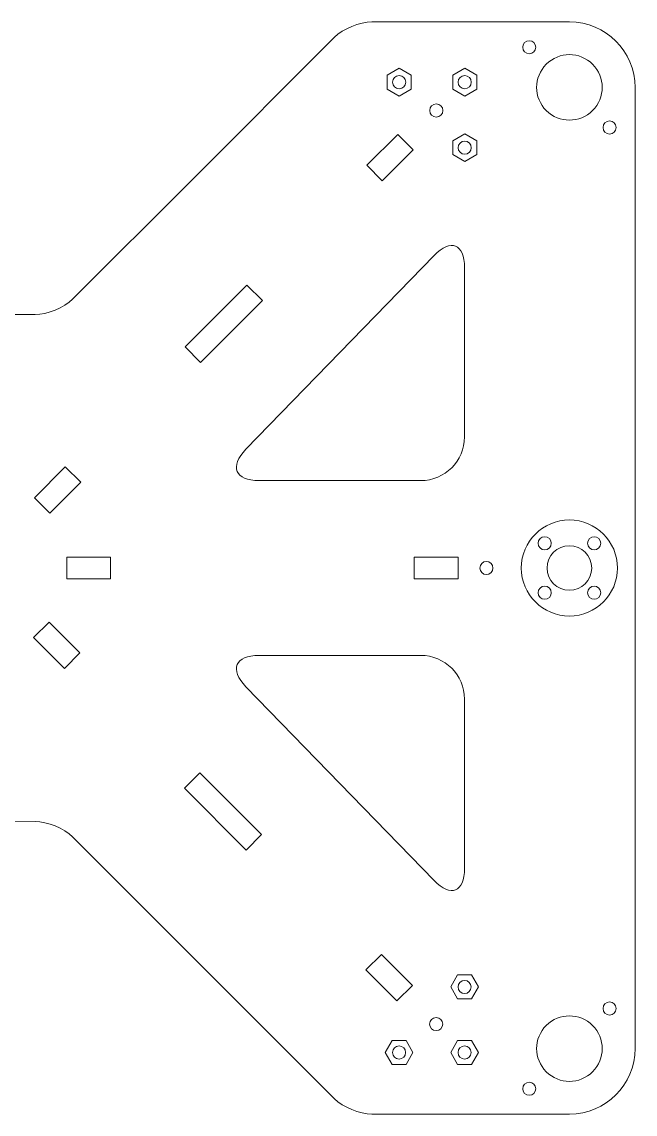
# Model space of a CAD drawing. Header units: inches. Extents: x 31 to 569, y -560 to -40.
# Drawn here: x 428.6 to 568.9, y -290.1 to -40.1 of the extents above; entities that cross this region are included whole.
import ezdxf

# ---------------------------------------------------------------- set-up
doc = ezdxf.new("R2010")
doc.units = ezdxf.units.IN
doc.header["$MEASUREMENT"] = 0
doc.layers.add('Layer 1', color=7, linetype='Continuous')

# ---------------------------------------------------------------- blocks, each defined once
blk = doc.blocks.new('block 5')
at = {"layer": 'Layer 1', "color": 7, "lineweight": 9, "true_color": 0xffffff}
for points in [[(512.19, -52.35), (514.94, -50.77), (517.69, -52.35), (517.69, -55.53), (514.94, -57.12), (512.19, -55.53), (512.19, -52.35)], [(527.19, -52.35), (529.94, -50.77), (532.69, -52.35), (532.69, -55.53), (529.94, -57.12), (527.19, -55.53), (527.19, -52.35)], [(527.19, -67.35), (529.94, -65.77), (532.69, -67.35), (532.69, -70.53), (529.94, -72.12), (527.19, -70.53), (527.19, -67.35)], [(531.51, -258.28), (533.09, -261.03), (531.51, -263.78), (528.33, -263.78), (526.74, -261.03), (528.33, -258.28), (531.51, -258.28)], [(516.51, -273.28), (518.09, -276.03), (516.51, -278.78), (513.33, -278.78), (511.74, -276.03), (513.33, -273.28), (516.51, -273.28)], [(531.51, -273.28), (533.09, -276.03), (531.51, -278.78), (528.33, -278.78), (526.74, -276.03), (528.33, -273.28), (531.51, -273.28)]]:
    blk.add_lwpolyline(points, dxfattribs=at)
at = {"layer": 'Layer 1', "color": 175, "lineweight": 9, "true_color": 0x3852a4}
for points in [[(511.07, -76.51), (507.53, -72.97), (514.6, -65.9), (518.14, -69.44), (511.07, -76.51)], [(480.1, -100.4), (465.96, -114.55), (469.5, -118.08), (483.64, -103.94), (480.1, -100.4)], [(435, -152.58), (431.46, -149.05), (438.53, -141.97), (442.07, -145.51), (435, -152.58)], [(438.9, -162.64), (448.9, -162.64), (448.9, -167.64), (438.9, -167.64), (438.9, -162.64)], [(528.41, -162.64), (518.41, -162.64), (518.41, -167.64), (528.41, -167.64), (528.41, -162.64)], [(434.81, -177.51), (431.28, -181.05), (438.35, -188.12), (441.89, -184.59), (434.81, -177.51)], [(479.92, -229.69), (465.78, -215.55), (469.32, -212.02), (483.46, -226.16), (479.92, -229.69)], [(510.89, -253.59), (507.35, -257.12), (514.42, -264.19), (517.96, -260.66), (510.89, -253.59)]]:
    blk.add_lwpolyline(points, dxfattribs=at)
at = {"layer": 'Layer 1', "color": 240, "lineweight": 9, "true_color": 0xed1f24}
blk.add_open_spline([(183.9, -290.14), (183.9, -290.14), (229.19, -290.14), (229.19, -290.14), (231.94, -290.14), (235.78, -288.55), (237.72, -286.6), (237.72, -286.6), (297.65, -226.67), (297.65, -226.67), (299.6, -224.73), (303.44, -223.15), (306.19, -223.17), (306.19, -223.17), (351.47, -223.47), (351.47, -223.47), (351.47, -223.47), (351.45, -223.47), (351.45, -223.47), (354.2, -223.49), (356.45, -225.75), (356.45, -228.5), (356.45, -228.5), (356.45, -263.14), (356.45, -263.14), (356.45, -265.89), (358.7, -268.14), (361.45, -268.14), (361.45, -268.14), (376.51, -268.14), (376.51, -268.14), (379.26, -268.14), (381.51, -265.89), (381.5, -263.14), (381.5, -263.14), (381.4, -228.5), (381.4, -228.5), (381.39, -225.75), (383.63, -223.49), (386.38, -223.47), (386.38, -223.47), (431.66, -223.17), (431.66, -223.17), (434.41, -223.15), (438.26, -224.73), (440.2, -226.67), (440.2, -226.67), (500.13, -286.6), (500.13, -286.6), (502.07, -288.55), (505.91, -290.14), (508.66, -290.14), (508.66, -290.14), (553.95, -290.14), (553.95, -290.14), (562.2, -290.14), (568.95, -283.39), (568.95, -275.14), (568.95, -275.14), (568.95, -55.14), (568.95, -55.14), (568.95, -46.89), (562.2, -40.14), (553.95, -40.14), (553.95, -40.14), (508.66, -40.14), (508.66, -40.14), (505.91, -40.14), (502.07, -41.73), (500.13, -43.67), (500.13, -43.67), (467.54, -76.27), (467.54, -76.27), (467.54, -76.27), (440.2, -103.6), (440.2, -103.6), (438.26, -105.55), (434.41, -107.14), (431.66, -107.14), (431.66, -107.14), (398.82, -107.14), (398.82, -107.14), (396.07, -107.14), (393.45, -104.92), (393, -102.21), (393, -102.21), (387.51, -69.03), (387.51, -69.03), (387.51, -69.03), (385.71, -58.1), (385.71, -58.1), (385.44, -56.47), (383.87, -55.14), (382.22, -55.14), (382.22, -55.14), (379.45, -55.14), (379.45, -55.14), (377.8, -55.14), (376.45, -53.79), (376.45, -52.14), (376.45, -52.14), (376.45, -43.14), (376.45, -43.14), (376.45, -41.49), (375.43, -40.14), (374.18, -40.14), (372.93, -40.14), (371.9, -40.14), (371.9, -40.14), (371.9, -40.14), (371.9, -44.14), (371.9, -44.14), (371.9, -44.14), (355.9, -44.14), (355.9, -44.14), (355.9, -44.14), (355.9, -40.14), (355.9, -40.14), (355.9, -40.14), (354.9, -40.14), (353.68, -40.14), (352.45, -40.14), (351.45, -41.49), (351.45, -43.14), (351.45, -43.14), (351.45, -52.14), (351.45, -52.14), (351.45, -53.79), (350.1, -55.14), (348.45, -55.14), (348.45, -55.14), (346.95, -55.14), (346.95, -55.14), (345.3, -55.14), (343.95, -56.49), (343.95, -58.14), (343.95, -58.14), (343.95, -81.27), (343.95, -81.27), (343.95, -81.27), (343.95, -102.14), (343.95, -102.14), (343.95, -104.89), (341.7, -107.14), (338.95, -107.14), (338.95, -107.14), (306.23, -107.14), (306.23, -107.14), (303.48, -107.14), (299.64, -105.55), (297.7, -103.6), (297.7, -103.6), (237.77, -43.67), (237.77, -43.67), (235.82, -41.73), (231.98, -40.14), (229.23, -40.14), (229.23, -40.14), (183.95, -40.14), (183.95, -40.14), (175.7, -40.14), (168.95, -46.89), (168.95, -55.14), (168.95, -55.14), (168.95, -275.14), (168.95, -275.14), (168.95, -283.39), (175.7, -290.14), (183.95, -290.14)], degree=3, knots=[0, 0, 0, 0, 1, 1, 1, 2, 2, 2, 3, 3, 3, 4, 4, 4, 5, 5, 5, 6, 6, 6, 7, 7, 7, 8, 8, 8, 9, 9, 9, 10, 10, 10, 11, 11, 11, 12, 12, 12, 13, 13, 13, 14, 14, 14, 15, 15, 15, 16, 16, 16, 17, 17, 17, 18, 18, 18, 19, 19, 19, 20, 20, 20, 21, 21, 21, 22, 22, 22, 23, 23, 23, 24, 24, 24, 25, 25, 25, 26, 26, 26, 27, 27, 27, 28, 28, 28, 29, 29, 29, 30, 30, 30, 31, 31, 31, 32, 32, 32, 33, 33, 33, 34, 34, 34, 35, 35, 35, 36, 36, 36, 37, 37, 37, 38, 38, 38, 39, 39, 39, 40, 40, 40, 41, 41, 41, 42, 42, 42, 43, 43, 43, 44, 44, 44, 45, 45, 45, 46, 46, 46, 47, 47, 47, 48, 48, 48, 49, 49, 49, 50, 50, 50, 51, 51, 51, 52, 52, 52, 53, 53, 53, 54, 54, 54, 55, 55, 55, 56, 56, 56, 56], dxfattribs=at)
at = {"layer": 'Layer 1', "color": 177, "lineweight": 9, "true_color": 0x2e3092}
for points, knots in [([(546.21, -45.95), (546.21, -46.77), (545.54, -47.45), (544.71, -47.45), (543.88, -47.45), (543.21, -46.77), (543.21, -45.95), (543.21, -45.12), (543.88, -44.45), (544.71, -44.45), (545.54, -44.45), (546.21, -45.12), (546.21, -45.95)], [0, 0, 0, 0, 1, 1, 1, 2, 2, 2, 3, 3, 3, 4, 4, 4, 4]), ([(559.21, -49.84), (562.14, -52.76), (562.14, -57.51), (559.21, -60.44), (556.28, -63.37), (551.53, -63.37), (548.6, -60.44), (545.67, -57.51), (545.67, -52.76), (548.6, -49.84), (551.53, -46.91), (556.28, -46.91), (559.21, -49.84)], [0, 0, 0, 0, 1, 1, 1, 2, 2, 2, 3, 3, 3, 4, 4, 4, 4]), ([(514.94, -55.44), (514.11, -55.44), (513.44, -54.77), (513.44, -53.94), (513.44, -53.11), (514.11, -52.44), (514.94, -52.44), (515.77, -52.44), (516.44, -53.11), (516.44, -53.94), (516.44, -54.77), (515.77, -55.44), (514.94, -55.44)], [0, 0, 0, 0, 1, 1, 1, 2, 2, 2, 3, 3, 3, 4, 4, 4, 4]), ([(529.94, -55.44), (529.11, -55.44), (528.44, -54.77), (528.44, -53.94), (528.44, -53.11), (529.11, -52.44), (529.94, -52.44), (530.77, -52.44), (531.44, -53.11), (531.44, -53.94), (531.44, -54.77), (530.77, -55.44), (529.94, -55.44)], [0, 0, 0, 0, 1, 1, 1, 2, 2, 2, 3, 3, 3, 4, 4, 4, 4]), ([(523.44, -58.94), (524.27, -58.94), (524.94, -59.61), (524.94, -60.44), (524.94, -61.27), (524.27, -61.94), (523.44, -61.94), (522.61, -61.94), (521.94, -61.27), (521.94, -60.44), (521.94, -59.61), (522.61, -58.94), (523.44, -58.94)], [0, 0, 0, 0, 1, 1, 1, 2, 2, 2, 3, 3, 3, 4, 4, 4, 4]), ([(564.6, -64.33), (564.6, -65.16), (563.92, -65.83), (563.1, -65.83), (562.27, -65.83), (561.6, -65.16), (561.6, -64.33), (561.6, -63.5), (562.27, -62.83), (563.1, -62.83), (563.92, -62.83), (564.6, -63.5), (564.6, -64.33)], [0, 0, 0, 0, 1, 1, 1, 2, 2, 2, 3, 3, 3, 4, 4, 4, 4]), ([(529.94, -70.44), (529.11, -70.44), (528.44, -69.77), (528.44, -68.94), (528.44, -68.11), (529.11, -67.44), (529.94, -67.44), (530.77, -67.44), (531.44, -68.11), (531.44, -68.94), (531.44, -69.77), (530.77, -70.44), (529.94, -70.44)], [0, 0, 0, 0, 1, 1, 1, 2, 2, 2, 3, 3, 3, 4, 4, 4, 4]), ([(522.94, -93.6), (526.77, -89.65), (529.9, -90.92), (529.9, -96.42), (529.9, -96.42), (529.9, -135.14), (529.9, -135.14), (529.9, -140.64), (525.4, -145.14), (519.9, -145.14), (519.9, -145.14), (482.9, -145.14), (482.9, -145.14), (477.4, -145.14), (476.04, -141.91), (479.87, -137.96), (479.87, -137.96), (522.94, -93.6), (522.94, -93.6)], [0, 0, 0, 0, 1, 1, 1, 2, 2, 2, 3, 3, 3, 4, 4, 4, 5, 5, 5, 6, 6, 6, 6]), ([(549.31, -158.42), (549.89, -159.01), (549.89, -159.96), (549.31, -160.54), (548.72, -161.13), (547.77, -161.13), (547.19, -160.54), (546.6, -159.96), (546.6, -159.01), (547.19, -158.42), (547.77, -157.84), (548.72, -157.84), (549.31, -158.42)], [0, 0, 0, 0, 1, 1, 1, 2, 2, 2, 3, 3, 3, 4, 4, 4, 4]), ([(560.62, -158.42), (561.21, -159.01), (561.21, -159.96), (560.62, -160.54), (560.04, -161.13), (559.09, -161.13), (558.5, -160.54), (557.91, -159.96), (557.91, -159.01), (558.5, -158.42), (559.09, -157.84), (560.04, -157.84), (560.62, -158.42)], [0, 0, 0, 0, 1, 1, 1, 2, 2, 2, 3, 3, 3, 4, 4, 4, 4]), ([(559, -165.14), (559, -167.96), (556.72, -170.24), (553.9, -170.24), (551.09, -170.24), (548.8, -167.96), (548.8, -165.14), (548.8, -162.32), (551.09, -160.04), (553.9, -160.04), (556.72, -160.04), (559, -162.32), (559, -165.14)], [0, 0, 0, 0, 1, 1, 1, 2, 2, 2, 3, 3, 3, 4, 4, 4, 4]), ([(536.41, -165.14), (536.41, -165.97), (535.74, -166.64), (534.91, -166.64), (534.08, -166.64), (533.41, -165.97), (533.41, -165.14), (533.41, -164.31), (534.08, -163.64), (534.91, -163.64), (535.74, -163.64), (536.41, -164.31), (536.41, -165.14)], [0, 0, 0, 0, 1, 1, 1, 2, 2, 2, 3, 3, 3, 4, 4, 4, 4]), ([(549.31, -169.74), (549.89, -170.32), (549.89, -171.27), (549.31, -171.86), (548.72, -172.44), (547.77, -172.44), (547.19, -171.86), (546.6, -171.27), (546.6, -170.32), (547.19, -169.74), (547.77, -169.15), (548.72, -169.15), (549.31, -169.74)], [0, 0, 0, 0, 1, 1, 1, 2, 2, 2, 3, 3, 3, 4, 4, 4, 4]), ([(560.62, -169.74), (561.21, -170.32), (561.21, -171.27), (560.62, -171.86), (560.04, -172.44), (559.09, -172.44), (558.5, -171.86), (557.91, -171.27), (557.91, -170.32), (558.5, -169.74), (559.09, -169.15), (560.04, -169.15), (560.62, -169.74)], [0, 0, 0, 0, 1, 1, 1, 2, 2, 2, 3, 3, 3, 4, 4, 4, 4]), ([(519.9, -185.14), (525.4, -185.14), (529.9, -189.64), (529.9, -195.14), (529.9, -195.14), (529.9, -233.85), (529.9, -233.85), (529.9, -239.35), (526.77, -240.63), (522.94, -236.68), (522.94, -236.68), (479.87, -192.31), (479.87, -192.31), (476.04, -188.37), (477.4, -185.14), (482.9, -185.14), (482.9, -185.14), (519.9, -185.14), (519.9, -185.14)], [0, 0, 0, 0, 1, 1, 1, 2, 2, 2, 3, 3, 3, 4, 4, 4, 5, 5, 5, 6, 6, 6, 6]), ([(528.42, -261.03), (528.42, -260.2), (529.09, -259.53), (529.92, -259.53), (530.75, -259.53), (531.42, -260.2), (531.42, -261.03), (531.42, -261.86), (530.75, -262.53), (529.92, -262.53), (529.09, -262.53), (528.42, -261.86), (528.42, -261.03)], [0, 0, 0, 0, 1, 1, 1, 2, 2, 2, 3, 3, 3, 4, 4, 4, 4]), ([(563.1, -264.45), (563.92, -264.45), (564.6, -265.12), (564.6, -265.95), (564.6, -266.77), (563.92, -267.45), (563.1, -267.45), (562.27, -267.45), (561.6, -266.77), (561.6, -265.95), (561.6, -265.12), (562.27, -264.45), (563.1, -264.45)], [0, 0, 0, 0, 1, 1, 1, 2, 2, 2, 3, 3, 3, 4, 4, 4, 4]), ([(559.21, -269.84), (562.14, -272.76), (562.14, -277.51), (559.21, -280.44), (556.28, -283.37), (551.53, -283.37), (548.6, -280.44), (545.67, -277.51), (545.67, -272.76), (548.6, -269.84), (551.53, -266.91), (556.28, -266.91), (559.21, -269.84)], [0, 0, 0, 0, 1, 1, 1, 2, 2, 2, 3, 3, 3, 4, 4, 4, 4]), ([(523.42, -268.03), (524.25, -268.03), (524.92, -268.7), (524.92, -269.53), (524.92, -270.36), (524.25, -271.03), (523.42, -271.03), (522.59, -271.03), (521.92, -270.36), (521.92, -269.53), (521.92, -268.7), (522.59, -268.03), (523.42, -268.03)], [0, 0, 0, 0, 1, 1, 1, 2, 2, 2, 3, 3, 3, 4, 4, 4, 4]), ([(513.42, -276.03), (513.42, -275.2), (514.09, -274.53), (514.92, -274.53), (515.75, -274.53), (516.42, -275.2), (516.42, -276.03), (516.42, -276.86), (515.75, -277.53), (514.92, -277.53), (514.09, -277.53), (513.42, -276.86), (513.42, -276.03)], [0, 0, 0, 0, 1, 1, 1, 2, 2, 2, 3, 3, 3, 4, 4, 4, 4]), ([(528.42, -276.03), (528.42, -275.2), (529.09, -274.53), (529.92, -274.53), (530.75, -274.53), (531.42, -275.2), (531.42, -276.03), (531.42, -276.86), (530.75, -277.53), (529.92, -277.53), (529.09, -277.53), (528.42, -276.86), (528.42, -276.03)], [0, 0, 0, 0, 1, 1, 1, 2, 2, 2, 3, 3, 3, 4, 4, 4, 4]), ([(544.71, -282.83), (545.54, -282.83), (546.21, -283.5), (546.21, -284.33), (546.21, -285.16), (545.54, -285.83), (544.71, -285.83), (543.88, -285.83), (543.21, -285.16), (543.21, -284.33), (543.21, -283.5), (543.88, -282.83), (544.71, -282.83)], [0, 0, 0, 0, 1, 1, 1, 2, 2, 2, 3, 3, 3, 4, 4, 4, 4])]:
    blk.add_open_spline(points, degree=3, knots=knots, dxfattribs=at)
at = {"layer": 'Layer 1', "color": 114, "lineweight": 9, "true_color": 0x00a550}
blk.add_open_spline([(564.9, -165.14), (564.9, -171.21), (559.98, -176.14), (553.9, -176.14), (547.83, -176.14), (542.9, -171.21), (542.9, -165.14), (542.9, -159.06), (547.83, -154.14), (553.9, -154.14), (559.98, -154.14), (564.9, -159.06), (564.9, -165.14)], degree=3, knots=[0, 0, 0, 0, 1, 1, 1, 2, 2, 2, 3, 3, 3, 4, 4, 4, 4], dxfattribs=at)
blk = doc.blocks.new('block 2')
at = {"layer": 'Layer 1'}
blk.add_blockref('block 5', (0, 0), dxfattribs=at)

msp = doc.modelspace()

# ---------------------------------------------------------------- block references
at = {"layer": 'Layer 1'}
msp.add_blockref('block 2', (0, 0), dxfattribs=at)

doc.saveas('drawing.dxf')
